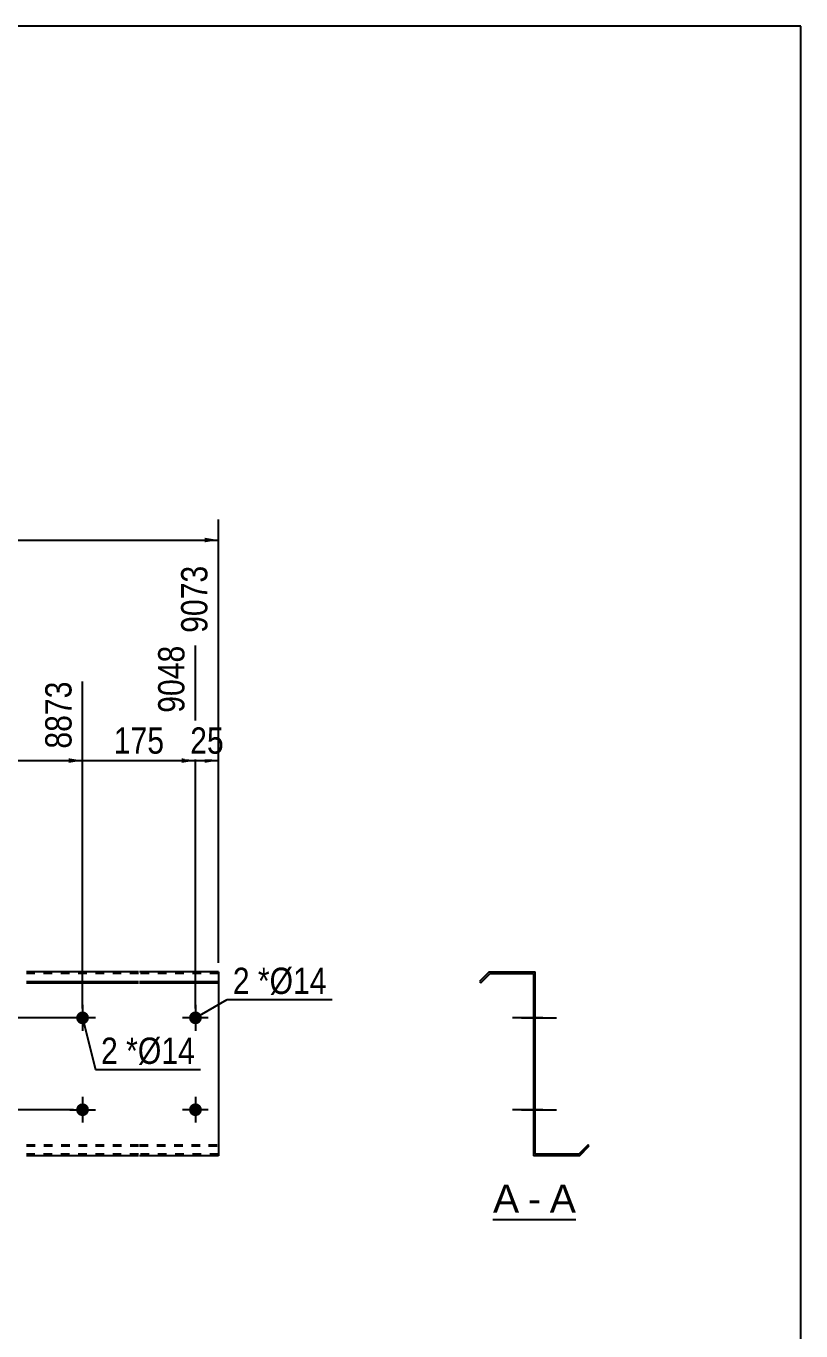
# Model space of a CAD drawing. Header units: millimetres. Extents: x -65 to 337, y -164 to 113.
# Drawn here: x 252.9 to 337.2, y -29.1 to 112.9 of the extents above; entities that cross this region are included whole.
import ezdxf

# ---------------------------------------------------------------- set-up
doc = ezdxf.new("R2010")
doc.units = ezdxf.units.MM
doc.linetypes.add('DXK_LINE_DOT1', pattern=[1.8814, 0.9407, -0.9407])
doc.styles.add('Arial', font='ARIAL.TTF', dxfattribs={"height": 0.2})
doc.styles.add('Arial Narrow', font='ARIALN.TTF', dxfattribs={"height": 0.2})

# ---------------------------------------------------------------- blocks, each defined once
blk = doc.blocks.new('Unknown-629087401-1980')
at = {"color": 5, "linetype": 'Continuous'}
for p, q in [((337.25, 112.93), (-62.75, 112.93)), ((337.25, -164.07), (337.25, 112.93))]:
    blk.add_line(p, q, dxfattribs=at)
blk = doc.blocks.new('Unknown-629087401-12 - 1251')
at = {"color": 7, "linetype": 'Continuous'}
blk.add_line((303.73, -16.95), (312.76, -16.95), dxfattribs=at)
at = {"color": 0, "linetype": 'Continuous'}
for points in [[(306.57, -16.2), (306.57, -13), (303.73, -13), (303.73, -16.2)], [(308.95, -16.2), (308.95, -13), (307.53, -13), (307.53, -16.2)], [(312.76, -16.2), (312.76, -13), (309.91, -13), (309.91, -16.2)]]:
    blk.add_wipeout(points, dxfattribs=at)
at = {"color": 96, "linetype": 'Continuous', "style": 'Arial'}
for s, p in [('A', (303.73, -16.2)), ('A', (309.91, -16.2)), ('-', (307.53, -16.2))]:
    blk.add_text(s, height=3.06, dxfattribs=at).set_placement(p)
blk = doc.blocks.new('Part-629087401-1218 - 1203')
at = {"color": 2, "linetype": 'Continuous'}
for p, q in [((265.15, 10), (252.95, 10)), ((273.84, 10), (265.25, 10)), ((273.84, 10), (273.84, -10)), ((252.95, 8.94), (265.15, 8.94)), ((252.95, 8.81), (265.15, 8.81)), ((265.25, 8.94), (273.84, 8.94)), ((265.25, 8.81), (273.84, 8.81)), ((265.15, -10), (252.95, -10)), ((273.84, -10), (265.25, -10))]:
    blk.add_line(p, q, dxfattribs=at)
at = {"color": 7, "linetype": 'DXK_LINE_DOT1'}
for p, q in [((265.15, 9.82), (252.95, 9.82)), ((273.84, 9.82), (265.25, 9.82)), ((252.95, -8.81), (265.15, -8.81)), ((252.95, -8.94), (265.15, -8.94)), ((265.15, -9.82), (252.95, -9.82)), ((265.25, -8.81), (273.84, -8.81)), ((265.25, -8.94), (273.84, -8.94)), ((273.84, -9.82), (265.25, -9.82))]:
    blk.add_line(p, q, dxfattribs=at)
blk = doc.blocks.new('Bolt-629087401-1221 - 1203')
at = {"linetype": 'Continuous'}
blk.add_hatch(color=3, dxfattribs=at).paths.add_polyline_path([(259.75, 5, -1), (258.35, 5, -1)])
at = {"color": 3, "linetype": 'Continuous'}
for p, q in [((259.05, 6.4), (259.05, 3.6)), ((260.45, 5), (257.65, 5))]:
    blk.add_line(p, q, dxfattribs=at)
blk = doc.blocks.new('Bolt-629087401-1222 - 1203')
at = {"linetype": 'Continuous'}
blk.add_hatch(color=3, dxfattribs=at).paths.add_polyline_path([(259.75, -5, -1), (258.35, -5, -1)])
at = {"color": 3, "linetype": 'Continuous'}
for p, q in [((259.05, -3.6), (259.05, -6.4)), ((257.65, -5), (260.45, -5))]:
    blk.add_line(p, q, dxfattribs=at)
blk = doc.blocks.new('Bolt-629087401-1225 - 1203')
at = {"linetype": 'Continuous'}
for points in [[(272.04, 5, -1), (270.64, 5, -1)], [(272.04, -5, -1), (270.64, -5, -1)]]:
    blk.add_hatch(color=3, dxfattribs=at).paths.add_polyline_path(points)
at = {"color": 3, "linetype": 'Continuous'}
for p, q in [((271.34, 6.4), (271.34, 3.6)), ((272.74, 5), (269.94, 5)), ((271.34, -3.6), (271.34, -6.4)), ((272.74, -5), (269.94, -5))]:
    blk.add_line(p, q, dxfattribs=at)
blk = doc.blocks.new('Bolt-629087401-1256 - 1251')
at = {"linetype": 'Continuous'}
blk.add_hatch(color=3, dxfattribs=at).paths.add_polyline_path([(308.33, 4.3), (308.33, 5.7), (308.15, 5.7), (308.15, 4.3)])
at = {"color": 3, "linetype": 'Continuous'}
for p, q in [((308.33, 5.7), (308.15, 5.7)), ((309.17, 5), (305.87, 5)), ((308.33, 4.3), (308.15, 4.3))]:
    blk.add_line(p, q, dxfattribs=at)
blk = doc.blocks.new('Bolt-629087401-1264 - 1251')
at = {"linetype": 'Continuous'}
for points in [[(308.33, 4.3), (308.33, 5.7), (308.15, 5.7), (308.15, 4.3)], [(308.33, -5.7), (308.33, -4.3), (308.15, -4.3), (308.15, -5.7)]]:
    blk.add_hatch(color=3, dxfattribs=at).paths.add_polyline_path(points)
at = {"color": 3, "linetype": 'Continuous'}
for p, q in [((308.15, 5.7), (308.33, 5.7)), ((308.15, 5), (310.33, 5)), ((308.15, 4.3), (308.33, 4.3)), ((308.15, -4.3), (308.33, -4.3)), ((308.15, -5), (310.33, -5)), ((308.15, -5.7), (308.33, -5.7))]:
    blk.add_line(p, q, dxfattribs=at)
blk = doc.blocks.new('Part-629087401-1253 - 1251')
at = {"color": 2, "linetype": 'Continuous'}
for p, q in [((303.33, 10), (302.27, 8.94)), ((303.33, 10), (308.33, 10)), ((308.33, -9.82), (308.33, 10)), ((302.27, 8.94), (302.4, 8.81)), ((302.4, 8.81), (303.41, 9.82)), ((303.41, 9.82), (308.15, 9.82)), ((308.15, 9.82), (308.15, -10)), ((313.08, -9.82), (308.33, -9.82)), ((314.09, -8.81), (313.08, -9.82)), ((313.15, -10), (314.21, -8.94)), ((314.21, -8.94), (314.09, -8.81)), ((313.15, -10), (308.15, -10))]:
    blk.add_line(p, q, dxfattribs=at)
blk = doc.blocks.new('Bolt-629087401-1254 - 1251')
at = {"linetype": 'Continuous'}
for points in [[(308.33, 4.3), (308.33, 5.7), (308.15, 5.7), (308.15, 4.3)], [(308.33, 4.3), (308.33, 5.7), (308.15, 5.7), (308.15, 4.3)], [(308.33, -5.7), (308.33, -4.3), (308.15, -4.3), (308.15, -5.7)], [(308.33, -5.7), (308.33, -4.3), (308.15, -4.3), (308.15, -5.7)]]:
    blk.add_hatch(color=3, dxfattribs=at).paths.add_polyline_path(points)
at = {"color": 3, "linetype": 'Continuous'}
for p, q in [((308.15, 5.7), (308.33, 5.7)), ((308.15, 5.7), (308.33, 5.7)), ((306.82, 5), (310.62, 5)), ((306.82, 5), (310.62, 5)), ((308.15, 4.3), (308.33, 4.3)), ((308.15, 4.3), (308.33, 4.3)), ((306.82, -5), (310.62, -5)), ((306.82, -5), (310.62, -5)), ((308.15, -4.3), (308.33, -4.3)), ((308.15, -4.3), (308.33, -4.3)), ((308.15, -5.7), (308.33, -5.7)), ((308.15, -5.7), (308.33, -5.7))]:
    blk.add_line(p, q, dxfattribs=at)
blk = doc.blocks.new('Bolt-629087401-1255 - 1251')
at = {"linetype": 'Continuous'}
blk.add_hatch(color=3, dxfattribs=at).paths.add_polyline_path([(308.33, 4.3), (308.33, 5.7), (308.15, 5.7), (308.15, 4.3)])
at = {"color": 3, "linetype": 'Continuous'}
for p, q in [((308.33, 5.7), (308.15, 5.7)), ((309.17, 5), (305.87, 5)), ((308.33, 4.3), (308.15, 4.3))]:
    blk.add_line(p, q, dxfattribs=at)
blk = doc.blocks.new('Bolt-629087401-1257 - 1251')
at = {"linetype": 'Continuous'}
blk.add_hatch(color=3, dxfattribs=at).paths.add_polyline_path([(308.33, -5.7), (308.33, -4.3), (308.15, -4.3), (308.15, -5.7)])
at = {"color": 3, "linetype": 'Continuous'}
for p, q in [((307.2, -5), (310.5, -5)), ((308.15, -4.3), (308.33, -4.3)), ((308.15, -5.7), (308.33, -5.7))]:
    blk.add_line(p, q, dxfattribs=at)
blk = doc.blocks.new('Bolt-629087401-1258 - 1251')
at = {"linetype": 'Continuous'}
blk.add_hatch(color=3, dxfattribs=at).paths.add_polyline_path([(308.33, -5.7), (308.33, -4.3), (308.15, -4.3), (308.15, -5.7)])
at = {"color": 3, "linetype": 'Continuous'}
for p, q in [((307.2, -5), (310.5, -5)), ((308.15, -4.3), (308.33, -4.3)), ((308.15, -5.7), (308.33, -5.7))]:
    blk.add_line(p, q, dxfattribs=at)
blk = doc.blocks.new('Bolt-629087401-1259 - 1251')
at = {"linetype": 'Continuous'}
for points in [[(308.33, 4.3), (308.33, 5.7), (308.15, 5.7), (308.15, 4.3)], [(308.33, -5.7), (308.33, -4.3), (308.15, -4.3), (308.15, -5.7)]]:
    blk.add_hatch(color=3, dxfattribs=at).paths.add_polyline_path(points)
at = {"color": 3, "linetype": 'Continuous'}
for p, q in [((308.33, 5.7), (308.15, 5.7)), ((309.17, 5), (305.87, 5)), ((308.33, 4.3), (308.15, 4.3)), ((309.17, -5), (305.87, -5)), ((308.33, -4.3), (308.15, -4.3)), ((308.33, -5.7), (308.15, -5.7))]:
    blk.add_line(p, q, dxfattribs=at)
blk = doc.blocks.new('Bolt-629087401-1260 - 1251')
at = {"linetype": 'Continuous'}
for points in [[(308.33, 4.3), (308.33, 5.7), (308.15, 5.7), (308.15, 4.3)], [(308.33, -5.7), (308.33, -4.3), (308.15, -4.3), (308.15, -5.7)]]:
    blk.add_hatch(color=3, dxfattribs=at).paths.add_polyline_path(points)
at = {"color": 3, "linetype": 'Continuous'}
for p, q in [((308.33, 5.7), (308.15, 5.7)), ((309.17, 5), (305.87, 5)), ((308.33, 4.3), (308.15, 4.3)), ((309.17, -5), (305.87, -5)), ((308.33, -4.3), (308.15, -4.3)), ((308.33, -5.7), (308.15, -5.7))]:
    blk.add_line(p, q, dxfattribs=at)
blk = doc.blocks.new('Bolt-629087401-1261 - 1251')
at = {"linetype": 'Continuous'}
for points in [[(308.33, 4.3), (308.33, 5.7), (308.15, 5.7), (308.15, 4.3)], [(308.33, 4.3), (308.33, 5.7), (308.15, 5.7), (308.15, 4.3)], [(308.33, -5.7), (308.33, -4.3), (308.15, -4.3), (308.15, -5.7)], [(308.33, -5.7), (308.33, -4.3), (308.15, -4.3), (308.15, -5.7)]]:
    blk.add_hatch(color=3, dxfattribs=at).paths.add_polyline_path(points)
at = {"color": 3, "linetype": 'Continuous'}
for p, q in [((308.15, 5.7), (308.33, 5.7)), ((308.15, 5.7), (308.33, 5.7)), ((306.85, 5), (310.65, 5)), ((306.85, 5), (310.65, 5)), ((308.15, 4.3), (308.33, 4.3)), ((308.15, 4.3), (308.33, 4.3)), ((306.85, -5), (310.65, -5)), ((306.85, -5), (310.65, -5)), ((308.15, -4.3), (308.33, -4.3)), ((308.15, -4.3), (308.33, -4.3)), ((308.15, -5.7), (308.33, -5.7)), ((308.15, -5.7), (308.33, -5.7))]:
    blk.add_line(p, q, dxfattribs=at)
blk = doc.blocks.new('Bolt-629087401-1262 - 1251')
at = {"linetype": 'Continuous'}
blk.add_hatch(color=3, dxfattribs=at).paths.add_polyline_path([(308.33, -5.7), (308.33, -4.3), (308.15, -4.3), (308.15, -5.7)])
at = {"color": 3, "linetype": 'Continuous'}
for p, q in [((307.2, -5), (310.5, -5)), ((308.15, -4.3), (308.33, -4.3)), ((308.15, -5.7), (308.33, -5.7))]:
    blk.add_line(p, q, dxfattribs=at)
blk = doc.blocks.new('Bolt-629087401-1263 - 1251')
at = {"linetype": 'Continuous'}
blk.add_hatch(color=3, dxfattribs=at).paths.add_polyline_path([(308.33, 4.3), (308.33, 5.7), (308.15, 5.7), (308.15, 4.3)])
at = {"color": 3, "linetype": 'Continuous'}
for p, q in [((308.15, 5.7), (308.33, 5.7)), ((307.35, 5), (310.65, 5)), ((308.15, 4.3), (308.33, 4.3))]:
    blk.add_line(p, q, dxfattribs=at)
blk = doc.blocks.new('Bolt-629087401-1265 - 1251')
at = {"linetype": 'Continuous'}
for points in [[(308.33, 4.3), (308.33, 5.7), (308.15, 5.7), (308.15, 4.3)], [(308.33, -5.7), (308.33, -4.3), (308.15, -4.3), (308.15, -5.7)]]:
    blk.add_hatch(color=3, dxfattribs=at).paths.add_polyline_path(points)
at = {"color": 3, "linetype": 'Continuous'}
for p, q in [((308.15, 5.7), (308.33, 5.7)), ((308.15, 5), (310.33, 5)), ((308.15, 4.3), (308.33, 4.3)), ((308.15, -4.3), (308.33, -4.3)), ((308.15, -5), (310.33, -5)), ((308.15, -5.7), (308.33, -5.7))]:
    blk.add_line(p, q, dxfattribs=at)
blk = doc.blocks.new('Bolt-629087401-1266 - 1251')
at = {"linetype": 'Continuous'}
for points in [[(308.33, 4.3), (308.33, 5.7), (308.15, 5.7), (308.15, 4.3)], [(308.33, -5.7), (308.33, -4.3), (308.15, -4.3), (308.15, -5.7)]]:
    blk.add_hatch(color=3, dxfattribs=at).paths.add_polyline_path(points)
at = {"color": 3, "linetype": 'Continuous'}
for p, q in [((308.15, 5.7), (308.33, 5.7)), ((307.35, 5), (310.65, 5)), ((308.15, 4.3), (308.33, 4.3)), ((307.35, -5), (310.65, -5)), ((308.15, -4.3), (308.33, -4.3)), ((308.15, -5.7), (308.33, -5.7))]:
    blk.add_line(p, q, dxfattribs=at)
blk = doc.blocks.new('Bolt-629087401-1267 - 1251')
at = {"linetype": 'Continuous'}
for points in [[(308.33, 4.3), (308.33, 5.7), (308.15, 5.7), (308.15, 4.3)], [(308.33, -5.7), (308.33, -4.3), (308.15, -4.3), (308.15, -5.7)]]:
    blk.add_hatch(color=3, dxfattribs=at).paths.add_polyline_path(points)
at = {"color": 3, "linetype": 'Continuous'}
for p, q in [((308.15, 5.7), (308.33, 5.7)), ((307.35, 5), (310.65, 5)), ((308.15, 4.3), (308.33, 4.3)), ((307.35, -5), (310.65, -5)), ((308.15, -4.3), (308.33, -4.3)), ((308.15, -5.7), (308.33, -5.7))]:
    blk.add_line(p, q, dxfattribs=at)
blk = doc.blocks.new('Bolt-629087401-1268 - 1251')
at = {"linetype": 'Continuous'}
for points in [[(308.33, 4.3), (308.33, 5.7), (308.15, 5.7), (308.15, 4.3)], [(308.33, -5.7), (308.33, -4.3), (308.15, -4.3), (308.15, -5.7)]]:
    blk.add_hatch(color=3, dxfattribs=at).paths.add_polyline_path(points)
at = {"color": 3, "linetype": 'Continuous'}
for p, q in [((308.15, 5.7), (308.33, 5.7)), ((307.35, 5), (310.65, 5)), ((308.15, 4.3), (308.33, 4.3)), ((307.35, -5), (310.65, -5)), ((308.15, -4.3), (308.33, -4.3)), ((308.15, -5.7), (308.33, -5.7))]:
    blk.add_line(p, q, dxfattribs=at)
blk = doc.blocks.new('Bolt-629087401-1269 - 1251')
at = {"linetype": 'Continuous'}
for points in [[(308.33, 4.3), (308.33, 5.7), (308.15, 5.7), (308.15, 4.3)], [(308.33, -5.7), (308.33, -4.3), (308.15, -4.3), (308.15, -5.7)]]:
    blk.add_hatch(color=3, dxfattribs=at).paths.add_polyline_path(points)
at = {"color": 3, "linetype": 'Continuous'}
for p, q in [((308.15, 5.7), (308.33, 5.7)), ((307.35, 5), (310.65, 5)), ((308.15, 4.3), (308.33, 4.3)), ((307.35, -5), (310.65, -5)), ((308.15, -4.3), (308.33, -4.3)), ((308.15, -5.7), (308.33, -5.7))]:
    blk.add_line(p, q, dxfattribs=at)
blk = doc.blocks.new('Bolt-629087401-1270 - 1251')
at = {"linetype": 'Continuous'}
for points in [[(308.33, 4.3), (308.33, 5.7), (308.15, 5.7), (308.15, 4.3)], [(308.33, -5.7), (308.33, -4.3), (308.15, -4.3), (308.15, -5.7)]]:
    blk.add_hatch(color=3, dxfattribs=at).paths.add_polyline_path(points)
at = {"color": 3, "linetype": 'Continuous'}
for p, q in [((308.15, 5.7), (308.33, 5.7)), ((307.35, 5), (310.65, 5)), ((308.15, 4.3), (308.33, 4.3)), ((307.35, -5), (310.65, -5)), ((308.15, -4.3), (308.33, -4.3)), ((308.15, -5.7), (308.33, -5.7))]:
    blk.add_line(p, q, dxfattribs=at)
blk = doc.blocks.new('Bolt-629087401-1271 - 1251')
at = {"linetype": 'Continuous'}
for points in [[(308.33, 4.3), (308.33, 5.7), (308.15, 5.7), (308.15, 4.3)], [(308.33, -5.7), (308.33, -4.3), (308.15, -4.3), (308.15, -5.7)]]:
    blk.add_hatch(color=3, dxfattribs=at).paths.add_polyline_path(points)
at = {"color": 3, "linetype": 'Continuous'}
for p, q in [((308.15, 5.7), (308.33, 5.7)), ((307.35, 5), (310.65, 5)), ((308.15, 4.3), (308.33, 4.3)), ((307.35, -5), (310.65, -5)), ((308.15, -4.3), (308.33, -4.3)), ((308.15, -5.7), (308.33, -5.7))]:
    blk.add_line(p, q, dxfattribs=at)
blk = doc.blocks.new('Bolt-629087401-1272 - 1251')
at = {"linetype": 'Continuous'}
for points in [[(308.33, 4.3), (308.33, 5.7), (308.15, 5.7), (308.15, 4.3)], [(308.33, -5.7), (308.33, -4.3), (308.15, -4.3), (308.15, -5.7)]]:
    blk.add_hatch(color=3, dxfattribs=at).paths.add_polyline_path(points)
at = {"color": 3, "linetype": 'Continuous'}
for p, q in [((308.15, 5.7), (308.33, 5.7)), ((307.35, 5), (310.65, 5)), ((308.15, 4.3), (308.33, 4.3)), ((307.35, -5), (310.65, -5)), ((308.15, -4.3), (308.33, -4.3)), ((308.15, -5.7), (308.33, -5.7))]:
    blk.add_line(p, q, dxfattribs=at)
blk = doc.blocks.new('Bolt-629087401-1273 - 1251')
at = {"linetype": 'Continuous'}
for points in [[(308.33, 4.3), (308.33, 5.7), (308.15, 5.7), (308.15, 4.3)], [(308.33, -5.7), (308.33, -4.3), (308.15, -4.3), (308.15, -5.7)]]:
    blk.add_hatch(color=3, dxfattribs=at).paths.add_polyline_path(points)
at = {"color": 3, "linetype": 'Continuous'}
for p, q in [((308.15, 5.7), (308.33, 5.7)), ((307.35, 5), (310.65, 5)), ((308.15, 4.3), (308.33, 4.3)), ((307.35, -5), (310.65, -5)), ((308.15, -4.3), (308.33, -4.3)), ((308.15, -5.7), (308.33, -5.7))]:
    blk.add_line(p, q, dxfattribs=at)
blk = doc.blocks.new('Bolt-629087401-1274 - 1251')
at = {"linetype": 'Continuous'}
for points in [[(308.33, 4.3), (308.33, 5.7), (308.15, 5.7), (308.15, 4.3)], [(308.33, -5.7), (308.33, -4.3), (308.15, -4.3), (308.15, -5.7)]]:
    blk.add_hatch(color=3, dxfattribs=at).paths.add_polyline_path(points)
at = {"color": 3, "linetype": 'Continuous'}
for p, q in [((308.15, 5.7), (308.33, 5.7)), ((307.35, 5), (310.65, 5)), ((308.15, 4.3), (308.33, 4.3)), ((307.35, -5), (310.65, -5)), ((308.15, -4.3), (308.33, -4.3)), ((308.15, -5.7), (308.33, -5.7))]:
    blk.add_line(p, q, dxfattribs=at)
blk = doc.blocks.new('Bolt-629087401-1275 - 1251')
at = {"linetype": 'Continuous'}
for points in [[(308.33, 4.3), (308.33, 5.7), (308.15, 5.7), (308.15, 4.3)], [(308.33, -5.7), (308.33, -4.3), (308.15, -4.3), (308.15, -5.7)]]:
    blk.add_hatch(color=3, dxfattribs=at).paths.add_polyline_path(points)
at = {"color": 3, "linetype": 'Continuous'}
for p, q in [((308.15, 5.7), (308.33, 5.7)), ((307.35, 5), (310.65, 5)), ((308.15, 4.3), (308.33, 4.3)), ((307.35, -5), (310.65, -5)), ((308.15, -4.3), (308.33, -4.3)), ((308.15, -5.7), (308.33, -5.7))]:
    blk.add_line(p, q, dxfattribs=at)
blk = doc.blocks.new('Bolt-629087401-1276 - 1251')
at = {"linetype": 'Continuous'}
for points in [[(308.33, 4.3), (308.33, 5.7), (308.15, 5.7), (308.15, 4.3)], [(308.33, -5.7), (308.33, -4.3), (308.15, -4.3), (308.15, -5.7)]]:
    blk.add_hatch(color=3, dxfattribs=at).paths.add_polyline_path(points)
at = {"color": 3, "linetype": 'Continuous'}
for p, q in [((308.15, 5.7), (308.33, 5.7)), ((307.35, 5), (310.65, 5)), ((308.15, 4.3), (308.33, 4.3)), ((307.35, -5), (310.65, -5)), ((308.15, -4.3), (308.33, -4.3)), ((308.15, -5.7), (308.33, -5.7))]:
    blk.add_line(p, q, dxfattribs=at)
blk = doc.blocks.new('Bolt-629087401-1277 - 1251')
at = {"linetype": 'Continuous'}
for points in [[(308.33, 4.3), (308.33, 5.7), (308.15, 5.7), (308.15, 4.3)], [(308.33, -5.7), (308.33, -4.3), (308.15, -4.3), (308.15, -5.7)]]:
    blk.add_hatch(color=3, dxfattribs=at).paths.add_polyline_path(points)
at = {"color": 3, "linetype": 'Continuous'}
for p, q in [((308.15, 5.7), (308.33, 5.7)), ((307.35, 5), (310.65, 5)), ((308.15, 4.3), (308.33, 4.3)), ((307.35, -5), (310.65, -5)), ((308.15, -4.3), (308.33, -4.3)), ((308.15, -5.7), (308.33, -5.7))]:
    blk.add_line(p, q, dxfattribs=at)
blk = doc.blocks.new('Bolt-629087401-1278 - 1251')
at = {"linetype": 'Continuous'}
for points in [[(308.33, 4.3), (308.33, 5.7), (308.15, 5.7), (308.15, 4.3)], [(308.33, -5.7), (308.33, -4.3), (308.15, -4.3), (308.15, -5.7)]]:
    blk.add_hatch(color=3, dxfattribs=at).paths.add_polyline_path(points)
at = {"color": 3, "linetype": 'Continuous'}
for p, q in [((308.15, 5.7), (308.33, 5.7)), ((307.35, 5), (310.65, 5)), ((308.15, 4.3), (308.33, 4.3)), ((307.35, -5), (310.65, -5)), ((308.15, -4.3), (308.33, -4.3)), ((308.15, -5.7), (308.33, -5.7))]:
    blk.add_line(p, q, dxfattribs=at)
blk = doc.blocks.new('Bolt-629087401-1279 - 1251')
at = {"linetype": 'Continuous'}
for points in [[(308.33, 4.3), (308.33, 5.7), (308.15, 5.7), (308.15, 4.3)], [(308.33, -5.7), (308.33, -4.3), (308.15, -4.3), (308.15, -5.7)]]:
    blk.add_hatch(color=3, dxfattribs=at).paths.add_polyline_path(points)
at = {"color": 3, "linetype": 'Continuous'}
for p, q in [((308.15, 5.7), (308.33, 5.7)), ((307.35, 5), (310.65, 5)), ((308.15, 4.3), (308.33, 4.3)), ((307.35, -5), (310.65, -5)), ((308.15, -4.3), (308.33, -4.3)), ((308.15, -5.7), (308.33, -5.7))]:
    blk.add_line(p, q, dxfattribs=at)
blk = doc.blocks.new('StraightDimension-629087401-1308 - 1203')
at = {"linetype": 'Continuous'}
blk.add_hatch(color=7, dxfattribs=at).paths.add_polyline_path([(257.55, 33.25), (259.05, 33), (257.55, 32.75)])
at = {"color": 7, "linetype": 'Continuous'}
for p, q in [((236.66, 6), (236.66, 45.51)), ((259.05, 6), (259.05, 41.61)), ((236.66, 33), (259.05, 33))]:
    blk.add_line(p, q, dxfattribs=at)
at = {"color": 0, "linetype": 'Continuous'}
blk.add_wipeout([(258.45, 42.21), (254.25, 42.21), (254.25, 33.7), (258.45, 33.7)], dxfattribs=at)
at = {"color": 0}
blk.add_wipeout([(251.2, 33.15), (251.2, 37.35), (244.51, 37.35), (244.51, 33.15)], dxfattribs=at)
at = {"color": 3, "linetype": 'Continuous', "style": 'Arial Narrow'}
blk.add_text('8873', height=2.863, rotation=90.0002, dxfattribs=at).set_placement((257.85, 34.3))
at = {"color": 3, "style": 'Arial Narrow'}
blk.add_text('650', height=2.863, dxfattribs=at).set_placement((245.11, 33.75))
blk = doc.blocks.new('StraightDimension-629087401-1307 - 1203')
at = {"linetype": 'Continuous'}
blk.add_hatch(color=7, dxfattribs=at).paths.add_polyline_path([(269.84, 33.25), (271.34, 33), (269.84, 32.75)])
at = {"color": 7, "linetype": 'Continuous'}
for p, q in [((271.34, 6), (271.34, 45.51)), ((259.05, 6), (259.05, 41.61)), ((259.05, 33), (271.34, 33))]:
    blk.add_line(p, q, dxfattribs=at)
at = {"color": 0}
blk.add_wipeout([(268.54, 33.15), (268.54, 37.35), (261.85, 37.35), (261.85, 33.15)], dxfattribs=at)
at = {"color": 3, "style": 'Arial Narrow'}
blk.add_text('175', height=2.863, dxfattribs=at).set_placement((262.45, 33.75))
at = {"color": 0, "linetype": 'Continuous'}
blk.add_wipeout([(270.74, 46.11), (266.54, 46.11), (266.54, 37.6), (270.74, 37.6)], dxfattribs=at)
at = {"color": 3, "linetype": 'Continuous', "style": 'Arial Narrow'}
blk.add_text('9048', height=2.863, rotation=90.0002, dxfattribs=at).set_placement((270.14, 38.2))
blk = doc.blocks.new('StraightDimension-629087401-1306 - 1203')
at = {"linetype": 'Continuous'}
blk.add_hatch(color=7, dxfattribs=at).paths.add_polyline_path([(272.34, 33.25), (273.84, 33), (272.34, 32.75)])
at = {"color": 7, "linetype": 'Continuous'}
for p, q in [((273.84, 11), (273.84, 54.21)), ((271.34, 6), (271.34, 45.51)), ((271.34, 33), (273.84, 33))]:
    blk.add_line(p, q, dxfattribs=at)
at = {"color": 0, "linetype": 'Continuous'}
blk.add_wipeout([(273.24, 54.81), (269.04, 54.81), (269.04, 46.3), (273.24, 46.3)], dxfattribs=at)
at = {"color": 0}
blk.add_wipeout([(275.02, 33.15), (275.02, 37.35), (270.17, 37.35), (270.17, 33.15)], dxfattribs=at)
at = {"color": 3, "linetype": 'Continuous', "style": 'Arial Narrow'}
blk.add_text('9073', height=2.863, rotation=90.0002, dxfattribs=at).set_placement((272.64, 46.9))
at = {"color": 3, "style": 'Arial Narrow'}
blk.add_text('25', height=2.863, dxfattribs=at).set_placement((270.77, 33.75))
blk = doc.blocks.new('StraightDimension-629087401-1413 - 1203')
at = {"color": 7, "linetype": 'Continuous'}
blk.add_line((258.05, 5), (-8.25, 5), dxfattribs=at)
blk = doc.blocks.new('StraightDimension-629087401-1429 - 1203')
at = {"color": 7, "linetype": 'Continuous'}
blk.add_line((258.05, -5), (-8.25, -5), dxfattribs=at)
blk = doc.blocks.new('StraightDimension-629087401-1445 - 1203')
at = {"linetype": 'Continuous'}
blk.add_hatch(color=7, dxfattribs=at).paths.add_polyline_path([(272.34, 57.25), (273.84, 57), (272.34, 56.75)])
at = {"color": 7, "linetype": 'Continuous'}
for p, q in [((273.84, 11), (273.84, 59.25)), ((0, 57), (273.84, 57))]:
    blk.add_line(p, q, dxfattribs=at)
blk = doc.blocks.new('MarkSet-629087401-1464 - 1203')
at = {"color": 0}
for points in [[(262.89, -0.01), (262.89, 2.99), (261.06, 2.99), (261.06, -0.01)], [(265.07, -0.01), (265.07, 2.99), (263.79, 2.99), (263.79, -0.01)]]:
    blk.add_wipeout(points, dxfattribs=at)
for points in [[(262.89, -0.01), (262.89, 2.99), (261.06, 2.99), (261.06, -0.01)], [(265.07, -0.01), (265.07, 2.99), (263.79, 2.99), (263.79, -0.01)]]:
    blk.add_wipeout(points, dxfattribs=at)
at = {"color": 7, "linetype": 'Continuous'}
blk.add_line((259.05, 5), (260.46, -0.61), dxfattribs=at)
at = {"color": 3, "style": 'Arial Narrow'}
blk.add_text('2', height=2.86, dxfattribs=at).set_placement((261.06, -0.01))
at = {"color": 0}
blk.add_wipeout([(271.28, -0.01), (271.28, 2.99), (265.07, 2.99), (265.07, -0.01)], dxfattribs=at)
blk.add_wipeout([(271.28, -0.01), (271.28, 2.99), (265.07, 2.99), (265.07, -0.01)], dxfattribs=at)
at = {"color": 7, "linetype": 'Continuous'}
blk.add_line((260.46, -0.61), (271.88, -0.61), dxfattribs=at)
at = {"color": 3, "style": 'Arial Narrow'}
for s, height, p in [('*', 2.86, (263.79, -0.01)), ('Ø14', 2.863, (265.07, -0.01))]:
    blk.add_text(s, height=height, dxfattribs=at).set_placement(p)
blk = doc.blocks.new('Mark-629087401-1474 - 1203')
at = {"color": 0}
for points in [[(277.24, 7.6), (277.24, 10.6), (275.41, 10.6), (275.41, 7.6)], [(279.41, 7.6), (279.41, 10.6), (278.14, 10.6), (278.14, 7.6)]]:
    blk.add_wipeout(points, dxfattribs=at)
for points in [[(277.24, 7.6), (277.24, 10.6), (275.41, 10.6), (275.41, 7.6)], [(279.41, 7.6), (279.41, 10.6), (278.14, 10.6), (278.14, 7.6)]]:
    blk.add_wipeout(points, dxfattribs=at)
at = {"color": 7, "linetype": 'Continuous'}
blk.add_line((271.34, 5), (274.81, 7), dxfattribs=at)
at = {"color": 3, "style": 'Arial Narrow'}
blk.add_text('2', height=2.86, dxfattribs=at).set_placement((275.41, 7.6))
at = {"color": 0}
blk.add_wipeout([(285.63, 7.6), (285.63, 10.6), (279.41, 10.6), (279.41, 7.6)], dxfattribs=at)
blk.add_wipeout([(285.63, 7.6), (285.63, 10.6), (279.41, 10.6), (279.41, 7.6)], dxfattribs=at)
at = {"color": 7, "linetype": 'Continuous'}
blk.add_line((274.81, 7), (286.23, 7), dxfattribs=at)
at = {"color": 3, "style": 'Arial Narrow'}
for s, height, p in [('*', 2.86, (278.14, 7.6)), ('Ø14', 2.863, (279.41, 7.6))]:
    blk.add_text(s, height=height, dxfattribs=at).set_placement(p)

msp = doc.modelspace()

# ---------------------------------------------------------------- block references
for name in ['Unknown-629087401-1980', 'Part-629087401-1218 - 1203', 'Part-629087401-1253 - 1251', 'Bolt-629087401-1221 - 1203', 'Bolt-629087401-1225 - 1203', 'Bolt-629087401-1256 - 1251', 'Bolt-629087401-1255 - 1251', 'Bolt-629087401-1259 - 1251', 'Bolt-629087401-1260 - 1251', 'Bolt-629087401-1254 - 1251', 'Bolt-629087401-1261 - 1251', 'Bolt-629087401-1263 - 1251', 'Bolt-629087401-1266 - 1251', 'Bolt-629087401-1267 - 1251', 'Bolt-629087401-1268 - 1251', 'Bolt-629087401-1269 - 1251', 'Bolt-629087401-1270 - 1251', 'Bolt-629087401-1271 - 1251', 'Bolt-629087401-1272 - 1251', 'Bolt-629087401-1273 - 1251', 'Bolt-629087401-1274 - 1251', 'Bolt-629087401-1275 - 1251', 'Bolt-629087401-1276 - 1251', 'Bolt-629087401-1277 - 1251', 'Bolt-629087401-1278 - 1251', 'Bolt-629087401-1279 - 1251', 'Bolt-629087401-1264 - 1251', 'Bolt-629087401-1265 - 1251', 'Bolt-629087401-1222 - 1203', 'Bolt-629087401-1257 - 1251', 'Bolt-629087401-1258 - 1251', 'Bolt-629087401-1262 - 1251']:
    msp.add_blockref(name, (0, 0))

# ---------------------------------------------------------------- next in the draw order: block references
for name in ['StraightDimension-629087401-1308 - 1203', 'MarkSet-629087401-1464 - 1203', 'StraightDimension-629087401-1429 - 1203', 'Unknown-629087401-12 - 1251']:
    msp.add_blockref(name, (0, 0))

# ---------------------------------------------------------------- next in the draw order: block references
for name in ['StraightDimension-629087401-1307 - 1203', 'StraightDimension-629087401-1413 - 1203']:
    msp.add_blockref(name, (0, 0))

# ---------------------------------------------------------------- next in the draw order: block references
msp.add_blockref('StraightDimension-629087401-1306 - 1203', (0, 0))

# ---------------------------------------------------------------- next in the draw order: block references
msp.add_blockref('StraightDimension-629087401-1445 - 1203', (0, 0))

# ---------------------------------------------------------------- next in the draw order: block references
msp.add_blockref('Mark-629087401-1474 - 1203', (0, 0))

doc.saveas('drawing.dxf')
